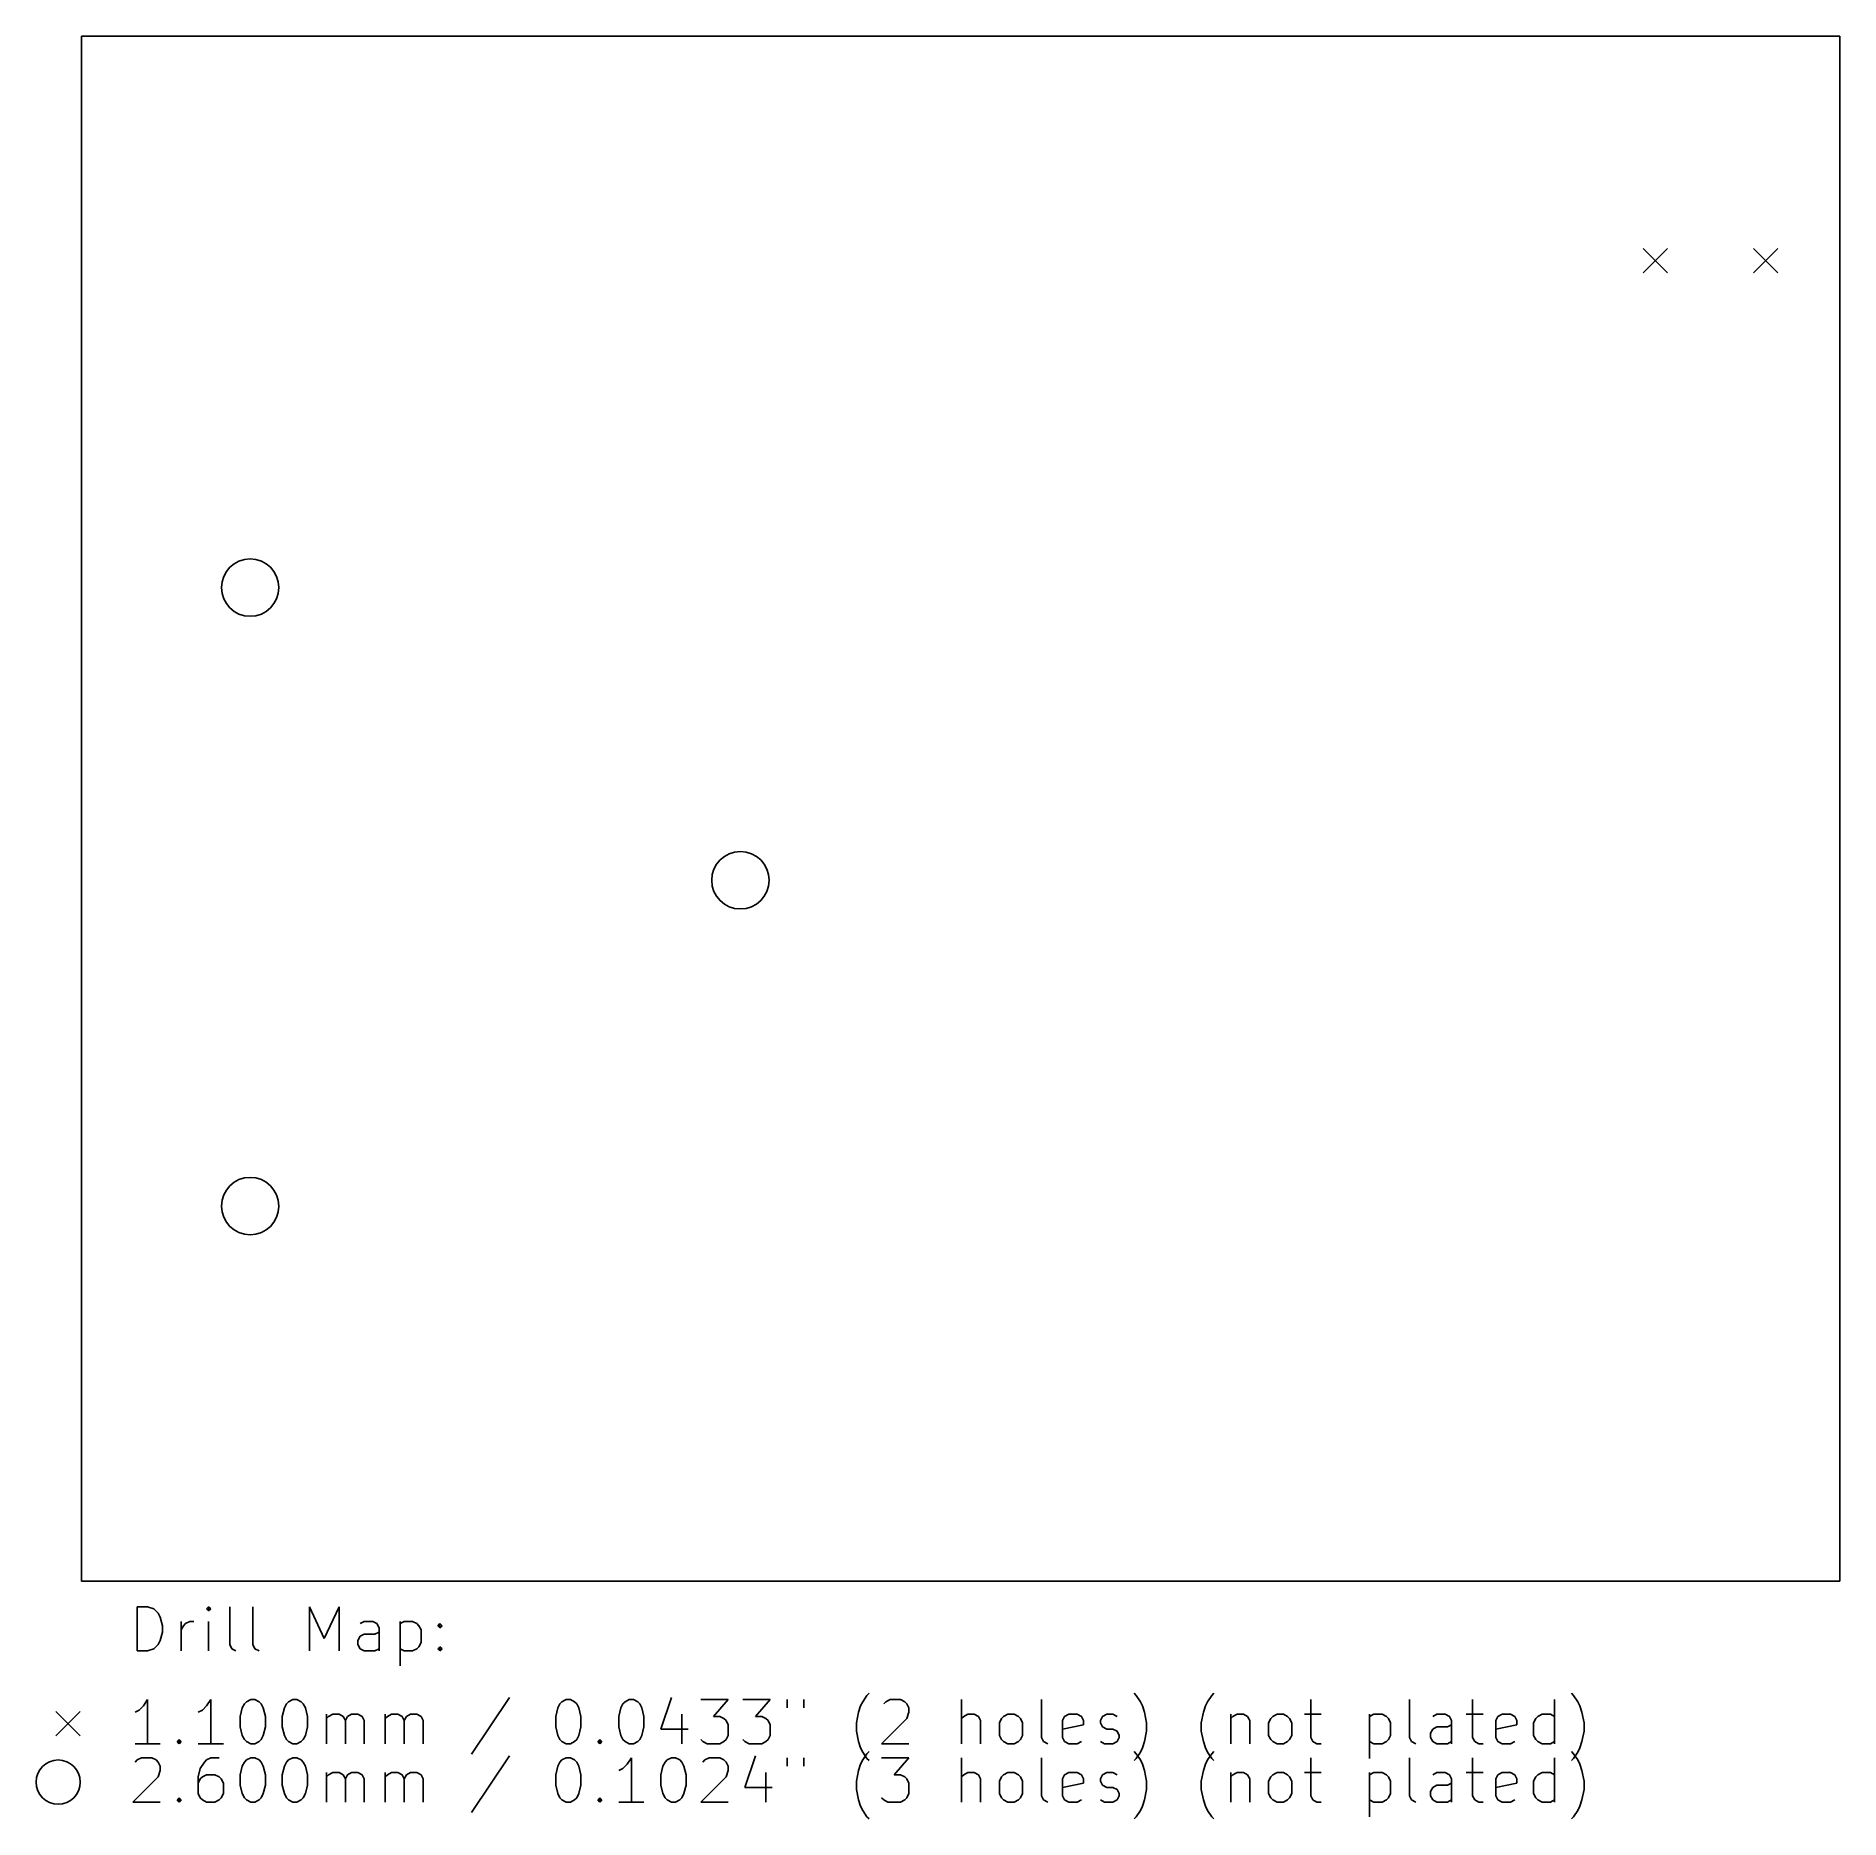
# Model space of a CAD drawing. Extents: x 96.1 to 177.8, y -135.9 to -55.2.
import ezdxf

# ---------------------------------------------------------------- set-up
doc = ezdxf.new("R2010")
doc.units = 0
doc.layers.add('BLACK', color=7, linetype='CONTINUOUS')

msp = doc.modelspace()

# ---------------------------------------------------------------- linework, layer by layer
at = {"layer": 'BLACK', "linetype": 'CONTINUOUS'}
for p, q in [((177.79, -55.235), (98.155, -55.235)), ((98.155, -55.235), (98.155, -125.185)), ((177.79, -125.185), (177.79, -55.235)), ((168.875, -64.85), (169.975, -65.95)), ((169.975, -64.85), (168.875, -65.95)), ((173.875, -64.85), (174.975, -65.95)), ((174.975, -64.85), (173.875, -65.95)), ((98.155, -125.185), (177.79, -125.185)), ((100.681, -128.34), (100.681, -126.34)), ((100.681, -126.34), (101.157, -126.34)), ((101.157, -126.34), (101.443, -126.435)), ((101.443, -126.435), (101.634, -126.625)), ((103.919, -126.34), (103.824, -126.435)), ((103.824, -126.435), (103.919, -126.53)), ((104.015, -126.435), (103.919, -126.34)), ((103.919, -126.34), (103.919, -126.53)), ((103.919, -126.53), (104.015, -126.435)), ((104.872, -128.054), (104.872, -126.34)), ((105.919, -128.054), (105.919, -126.34)), ((108.491, -128.34), (108.491, -126.34)), ((108.491, -126.34), (109.157, -127.768)), ((109.157, -127.768), (109.824, -126.34)), ((109.824, -126.34), (109.824, -128.34)), ((101.634, -126.625), (101.729, -126.816)), ((101.729, -126.816), (101.824, -127.197)), ((101.824, -127.197), (101.824, -127.483)), ((102.681, -128.34), (102.681, -127.006)), ((102.681, -127.387), (102.776, -127.197)), ((102.776, -127.197), (102.872, -127.102)), ((102.872, -127.102), (103.062, -127.006)), ((103.062, -127.006), (103.253, -127.006)), ((103.919, -128.34), (103.919, -127.006)), ((110.967, -127.006), (110.776, -127.102)), ((111.348, -127.006), (110.967, -127.006)), ((111.538, -127.102), (111.348, -127.006)), ((111.634, -127.292), (111.538, -127.102)), ((111.634, -128.34), (111.634, -127.292)), ((112.586, -127.006), (112.586, -129.006)), ((112.586, -127.102), (112.776, -127.006)), ((112.776, -127.006), (113.157, -127.006)), ((113.157, -127.006), (113.348, -127.102)), ((113.348, -127.102), (113.443, -127.197)), ((113.443, -127.197), (113.538, -127.387)), ((113.538, -127.387), (113.538, -127.959)), ((114.3, -127.197), (114.395, -127.102)), ((114.395, -127.292), (114.3, -127.197)), ((114.395, -127.102), (114.491, -127.197)), ((114.395, -127.102), (114.395, -127.292)), ((114.491, -127.197), (114.395, -127.292)), ((101.443, -128.245), (101.157, -128.34)), ((101.634, -128.054), (101.443, -128.245)), ((101.729, -127.864), (101.634, -128.054)), ((101.824, -127.483), (101.729, -127.864)), ((104.967, -128.245), (104.872, -128.054)), ((105.157, -128.34), (104.967, -128.245)), ((106.015, -128.245), (105.919, -128.054)), ((106.205, -128.34), (106.015, -128.245)), ((110.681, -127.864), (110.776, -127.673)), ((110.681, -128.054), (110.681, -127.864)), ((110.776, -128.245), (110.681, -128.054)), ((110.776, -127.673), (110.967, -127.578)), ((110.967, -128.34), (110.776, -128.245)), ((110.967, -127.578), (111.443, -127.578)), ((111.443, -127.578), (111.634, -127.483)), ((111.634, -128.245), (111.443, -128.34)), ((112.776, -128.34), (112.586, -128.245)), ((113.348, -128.245), (113.157, -128.34)), ((113.443, -128.149), (113.348, -128.245)), ((113.538, -127.959), (113.443, -128.149)), ((114.3, -128.245), (114.395, -128.149)), ((114.395, -128.34), (114.3, -128.245)), ((114.395, -128.149), (114.491, -128.245)), ((114.395, -128.149), (114.395, -128.34)), ((114.491, -128.245), (114.395, -128.34)), ((101.157, -128.34), (100.681, -128.34)), ((111.443, -128.34), (110.967, -128.34)), ((113.157, -128.34), (112.776, -128.34)), ((101.157, -130.54), (100.967, -130.825)), ((101.157, -132.54), (101.157, -130.54)), ((104.015, -130.54), (103.824, -130.825)), ((104.015, -132.54), (104.015, -130.54)), ((105.538, -130.73), (105.634, -130.635)), ((105.634, -130.635), (105.824, -130.54)), ((105.824, -130.54), (106.015, -130.54)), ((106.015, -130.54), (106.205, -130.635)), ((106.205, -130.635), (106.3, -130.73)), ((107.443, -130.73), (107.538, -130.635)), ((107.538, -130.635), (107.729, -130.54)), ((107.729, -130.54), (107.919, -130.54)), ((107.919, -130.54), (108.11, -130.635)), ((108.11, -130.635), (108.205, -130.73)), ((117.538, -130.445), (115.824, -133.016)), ((119.824, -130.73), (119.919, -130.635)), ((119.919, -130.635), (120.11, -130.54)), ((120.11, -130.54), (120.3, -130.54)), ((120.3, -130.54), (120.491, -130.635)), ((120.491, -130.635), (120.586, -130.73)), ((122.681, -130.73), (122.776, -130.635)), ((122.776, -130.635), (122.967, -130.54)), ((122.967, -130.54), (123.157, -130.54)), ((123.157, -130.54), (123.348, -130.635)), ((123.348, -130.635), (123.443, -130.73)), ((124.872, -130.445), (124.395, -131.873)), ((126.205, -130.54), (127.443, -130.54)), ((127.443, -130.54), (126.776, -131.302)), ((128.11, -130.54), (129.348, -130.54)), ((129.348, -130.54), (128.681, -131.302)), ((130.11, -130.54), (130.11, -130.921)), ((130.872, -130.54), (130.872, -130.921)), ((133.443, -130.825), (133.538, -130.635)), ((133.538, -130.635), (133.729, -130.349)), ((133.729, -130.349), (133.824, -130.254)), ((134.491, -130.73), (134.586, -130.635)), ((134.586, -130.635), (134.776, -130.54)), ((134.776, -130.54), (135.253, -130.54)), ((135.253, -130.54), (135.443, -130.635)), ((135.443, -130.635), (135.538, -130.73)), ((138.015, -132.54), (138.015, -130.54)), ((141.634, -132.254), (141.634, -130.54)), ((145.919, -130.349), (145.824, -130.254)), ((146.11, -130.635), (145.919, -130.349)), ((146.205, -130.825), (146.11, -130.635)), ((149.062, -130.825), (149.157, -130.635)), ((149.157, -130.635), (149.348, -130.349)), ((149.348, -130.349), (149.443, -130.254)), ((153.824, -130.54), (153.824, -132.254)), ((158.3, -132.254), (158.3, -130.54)), ((161.157, -130.54), (161.157, -132.254)), ((164.872, -132.54), (164.872, -130.54)), ((165.729, -130.349), (165.634, -130.254)), ((165.919, -130.635), (165.729, -130.349)), ((166.015, -130.825), (165.919, -130.635)), ((97.005, -131.085), (98.105, -132.185)), ((98.105, -131.085), (97.005, -132.185)), ((100.776, -131.016), (100.586, -131.111)), ((100.967, -130.825), (100.776, -131.016)), ((103.634, -131.016), (103.443, -131.111)), ((103.824, -130.825), (103.634, -131.016)), ((105.348, -131.302), (105.443, -130.921)), ((105.348, -131.778), (105.348, -131.302)), ((105.443, -130.921), (105.538, -130.73)), ((106.3, -130.73), (106.395, -130.921)), ((106.395, -130.921), (106.491, -131.302)), ((106.491, -131.302), (106.491, -131.778)), ((107.253, -131.302), (107.348, -130.921)), ((107.253, -131.778), (107.253, -131.302)), ((107.348, -130.921), (107.443, -130.73)), ((108.205, -130.73), (108.3, -130.921)), ((108.3, -130.921), (108.395, -131.302)), ((108.395, -131.302), (108.395, -131.778)), ((109.253, -132.54), (109.253, -131.206)), ((109.253, -131.397), (109.348, -131.302)), ((109.348, -131.302), (109.538, -131.206)), ((109.538, -131.206), (109.824, -131.206)), ((109.824, -131.206), (110.015, -131.302)), ((110.015, -131.302), (110.11, -131.492)), ((110.11, -131.492), (110.205, -131.302)), ((110.11, -131.492), (110.11, -132.54)), ((110.205, -131.302), (110.395, -131.206)), ((110.395, -131.206), (110.681, -131.206)), ((110.681, -131.206), (110.872, -131.302)), ((110.872, -131.302), (110.967, -131.492)), ((110.967, -131.492), (110.967, -132.54)), ((111.919, -132.54), (111.919, -131.206)), ((111.919, -131.397), (112.015, -131.302)), ((112.015, -131.302), (112.205, -131.206)), ((112.205, -131.206), (112.491, -131.206)), ((112.491, -131.206), (112.681, -131.302)), ((112.681, -131.302), (112.776, -131.492)), ((112.776, -131.492), (112.872, -131.302)), ((112.776, -131.492), (112.776, -132.54)), ((112.872, -131.302), (113.062, -131.206)), ((113.062, -131.206), (113.348, -131.206)), ((113.348, -131.206), (113.538, -131.302)), ((113.538, -131.302), (113.634, -131.492)), ((113.634, -131.492), (113.634, -132.54)), ((119.634, -131.302), (119.729, -130.921)), ((119.634, -131.778), (119.634, -131.302)), ((119.729, -130.921), (119.824, -130.73)), ((120.586, -130.73), (120.681, -130.921)), ((120.681, -130.921), (120.776, -131.302)), ((120.776, -131.302), (120.776, -131.778)), ((122.491, -131.302), (122.586, -130.921)), ((122.491, -131.778), (122.491, -131.302)), ((122.586, -130.921), (122.681, -130.73)), ((123.443, -130.73), (123.538, -130.921)), ((123.538, -130.921), (123.634, -131.302)), ((123.634, -131.302), (123.634, -131.778)), ((125.348, -131.206), (125.348, -132.54)), ((126.776, -131.302), (127.062, -131.302)), ((127.062, -131.302), (127.253, -131.397)), ((127.253, -131.397), (127.348, -131.492)), ((127.348, -131.492), (127.443, -131.683)), ((128.681, -131.302), (128.967, -131.302)), ((128.967, -131.302), (129.157, -131.397)), ((129.157, -131.397), (129.253, -131.492)), ((129.253, -131.492), (129.348, -131.683)), ((133.253, -131.587), (133.348, -131.111)), ((133.348, -131.111), (133.443, -130.825)), ((135.538, -131.397), (134.395, -132.54)), ((135.538, -130.73), (135.634, -130.921)), ((135.634, -131.111), (135.538, -131.397)), ((135.634, -130.921), (135.634, -131.111)), ((138.11, -131.302), (138.015, -131.397)), ((138.3, -131.206), (138.11, -131.302)), ((138.586, -131.206), (138.3, -131.206)), ((138.776, -131.302), (138.586, -131.206)), ((138.872, -131.492), (138.776, -131.302)), ((138.872, -132.54), (138.872, -131.492)), ((139.729, -131.587), (139.824, -131.397)), ((139.824, -131.397), (139.919, -131.302)), ((139.919, -131.302), (140.11, -131.206)), ((140.11, -131.206), (140.395, -131.206)), ((140.395, -131.206), (140.586, -131.302)), ((140.586, -131.302), (140.681, -131.397)), ((140.681, -131.397), (140.776, -131.587)), ((142.586, -131.492), (142.681, -131.302)), ((142.586, -132.254), (142.586, -131.492)), ((142.681, -131.302), (142.872, -131.206)), ((142.872, -131.206), (143.253, -131.206)), ((143.253, -131.206), (143.443, -131.302)), ((143.443, -131.302), (143.538, -131.492)), ((143.538, -131.492), (143.538, -131.683)), ((144.3, -131.492), (144.395, -131.302)), ((144.3, -131.587), (144.3, -131.492)), ((144.395, -131.302), (144.586, -131.206)), ((144.586, -131.206), (144.872, -131.206)), ((144.872, -131.206), (145.062, -131.302)), ((146.3, -131.111), (146.205, -130.825)), ((146.395, -131.587), (146.3, -131.111)), ((148.872, -131.587), (148.967, -131.111)), ((148.967, -131.111), (149.062, -130.825)), ((150.205, -131.206), (150.205, -132.54)), ((150.205, -131.397), (150.3, -131.302)), ((150.3, -131.302), (150.491, -131.206)), ((150.491, -131.206), (150.776, -131.206)), ((150.776, -131.206), (150.967, -131.302)), ((150.967, -131.302), (151.062, -131.492)), ((151.062, -131.492), (151.062, -132.54)), ((151.919, -131.587), (152.015, -131.397)), ((152.015, -131.397), (152.11, -131.302)), ((152.11, -131.302), (152.3, -131.206)), ((152.3, -131.206), (152.586, -131.206)), ((152.586, -131.206), (152.776, -131.302)), ((152.776, -131.302), (152.872, -131.397)), ((152.872, -131.397), (152.967, -131.587)), ((153.538, -131.206), (154.3, -131.206)), ((156.491, -131.206), (156.491, -133.206)), ((156.491, -131.302), (156.681, -131.206)), ((156.681, -131.206), (157.062, -131.206)), ((157.062, -131.206), (157.253, -131.302)), ((157.253, -131.302), (157.348, -131.397)), ((157.348, -131.397), (157.443, -131.587)), ((159.538, -131.206), (159.348, -131.302)), ((159.919, -131.206), (159.538, -131.206)), ((160.11, -131.302), (159.919, -131.206)), ((160.205, -131.492), (160.11, -131.302)), ((160.205, -132.54), (160.205, -131.492)), ((160.872, -131.206), (161.634, -131.206)), ((162.205, -131.492), (162.3, -131.302)), ((162.205, -132.254), (162.205, -131.492)), ((162.3, -131.302), (162.491, -131.206)), ((162.491, -131.206), (162.872, -131.206)), ((162.872, -131.206), (163.062, -131.302)), ((163.062, -131.302), (163.157, -131.492)), ((163.157, -131.492), (163.157, -131.683)), ((163.919, -131.587), (164.015, -131.397)), ((164.015, -131.397), (164.11, -131.302)), ((164.11, -131.302), (164.3, -131.206)), ((164.3, -131.206), (164.681, -131.206)), ((164.681, -131.206), (164.872, -131.302)), ((166.11, -131.111), (166.015, -130.825)), ((166.205, -131.587), (166.11, -131.111)), ((105.443, -132.159), (105.348, -131.778)), ((105.538, -132.349), (105.443, -132.159)), ((106.395, -132.159), (106.3, -132.349)), ((106.491, -131.778), (106.395, -132.159)), ((107.348, -132.159), (107.253, -131.778)), ((107.443, -132.349), (107.348, -132.159)), ((108.3, -132.159), (108.205, -132.349)), ((108.395, -131.778), (108.3, -132.159)), ((119.729, -132.159), (119.634, -131.778)), ((119.824, -132.349), (119.729, -132.159)), ((120.681, -132.159), (120.586, -132.349)), ((120.776, -131.778), (120.681, -132.159)), ((122.586, -132.159), (122.491, -131.778)), ((122.681, -132.349), (122.586, -132.159)), ((123.538, -132.159), (123.443, -132.349)), ((123.634, -131.778), (123.538, -132.159)), ((124.395, -131.873), (125.634, -131.873)), ((127.443, -132.159), (127.348, -132.349)), ((127.443, -131.683), (127.443, -132.159)), ((129.348, -132.159), (129.253, -132.349)), ((129.348, -131.683), (129.348, -132.159)), ((133.253, -131.968), (133.253, -131.587)), ((133.348, -132.445), (133.253, -131.968)), ((139.729, -132.159), (139.729, -131.587)), ((139.824, -132.349), (139.729, -132.159)), ((140.776, -132.159), (140.681, -132.349)), ((140.776, -131.587), (140.776, -132.159)), ((141.729, -132.445), (141.634, -132.254)), ((143.538, -131.683), (142.586, -131.873)), ((142.681, -132.445), (142.586, -132.254)), ((144.395, -131.778), (144.3, -131.587)), ((144.586, -131.873), (144.395, -131.778)), ((144.872, -131.873), (144.586, -131.873)), ((145.062, -131.968), (144.872, -131.873)), ((145.157, -132.159), (145.062, -131.968)), ((145.062, -132.445), (145.157, -132.254)), ((145.157, -132.254), (145.157, -132.159)), ((146.3, -132.445), (146.395, -131.968)), ((146.395, -131.968), (146.395, -131.587)), ((148.872, -131.968), (148.872, -131.587)), ((148.967, -132.445), (148.872, -131.968)), ((151.919, -132.159), (151.919, -131.587)), ((152.015, -132.349), (151.919, -132.159)), ((152.967, -132.159), (152.872, -132.349)), ((152.967, -131.587), (152.967, -132.159)), ((153.824, -132.254), (153.919, -132.445)), ((157.443, -132.159), (157.348, -132.349)), ((157.443, -131.587), (157.443, -132.159)), ((158.395, -132.445), (158.3, -132.254)), ((159.253, -132.064), (159.348, -131.873)), ((159.253, -132.254), (159.253, -132.064)), ((159.348, -132.445), (159.253, -132.254)), ((159.348, -131.873), (159.538, -131.778)), ((159.538, -131.778), (160.015, -131.778)), ((160.015, -131.778), (160.205, -131.683)), ((161.157, -132.254), (161.253, -132.445)), ((163.157, -131.683), (162.205, -131.873)), ((162.3, -132.445), (162.205, -132.254)), ((163.919, -132.159), (163.919, -131.587)), ((164.015, -132.349), (163.919, -132.159)), ((166.11, -132.445), (166.205, -131.968)), ((166.205, -131.968), (166.205, -131.587)), ((101.729, -132.54), (100.586, -132.54)), ((102.491, -132.445), (102.586, -132.349)), ((102.586, -132.54), (102.491, -132.445)), ((102.586, -132.349), (102.681, -132.445)), ((102.586, -132.349), (102.586, -132.54)), ((102.681, -132.445), (102.586, -132.54)), ((104.586, -132.54), (103.443, -132.54)), ((105.634, -132.445), (105.538, -132.349)), ((105.824, -132.54), (105.634, -132.445)), ((106.015, -132.54), (105.824, -132.54)), ((106.205, -132.445), (106.015, -132.54)), ((106.3, -132.349), (106.205, -132.445)), ((107.538, -132.445), (107.443, -132.349)), ((107.729, -132.54), (107.538, -132.445)), ((107.919, -132.54), (107.729, -132.54)), ((108.11, -132.445), (107.919, -132.54)), ((108.205, -132.349), (108.11, -132.445)), ((117.538, -133.085), (115.824, -135.656)), ((119.919, -132.445), (119.824, -132.349)), ((120.11, -132.54), (119.919, -132.445)), ((120.3, -132.54), (120.11, -132.54)), ((120.491, -132.445), (120.3, -132.54)), ((120.586, -132.349), (120.491, -132.445)), ((121.538, -132.445), (121.634, -132.349)), ((121.634, -132.54), (121.538, -132.445)), ((121.634, -132.349), (121.729, -132.445)), ((121.634, -132.349), (121.634, -132.54)), ((121.729, -132.445), (121.634, -132.54)), ((122.776, -132.445), (122.681, -132.349)), ((122.967, -132.54), (122.776, -132.445)), ((123.157, -132.54), (122.967, -132.54)), ((123.348, -132.445), (123.157, -132.54)), ((123.443, -132.349), (123.348, -132.445)), ((126.3, -132.445), (126.205, -132.349)), ((126.491, -132.54), (126.3, -132.445)), ((127.062, -132.54), (126.491, -132.54)), ((127.253, -132.445), (127.062, -132.54)), ((127.348, -132.349), (127.253, -132.445)), ((128.205, -132.445), (128.11, -132.349)), ((128.395, -132.54), (128.205, -132.445)), ((128.681, -133.085), (128.205, -134.513)), ((128.967, -132.54), (128.395, -132.54)), ((129.157, -132.445), (128.967, -132.54)), ((129.253, -132.349), (129.157, -132.445)), ((133.443, -132.73), (133.348, -132.445)), ((133.538, -132.921), (133.443, -132.73)), ((133.729, -133.206), (133.538, -132.921)), ((133.538, -133.275), (133.729, -132.989)), ((133.729, -132.989), (133.824, -132.894)), ((134.395, -132.54), (135.634, -132.54)), ((139.919, -132.445), (139.824, -132.349)), ((140.11, -132.54), (139.919, -132.445)), ((140.395, -132.54), (140.11, -132.54)), ((140.586, -132.445), (140.395, -132.54)), ((140.681, -132.349), (140.586, -132.445)), ((141.919, -132.54), (141.729, -132.445)), ((142.872, -132.54), (142.681, -132.445)), ((143.253, -132.54), (142.872, -132.54)), ((143.443, -132.445), (143.253, -132.54)), ((144.3, -132.445), (144.491, -132.54)), ((144.491, -132.54), (144.872, -132.54)), ((144.872, -132.54), (145.062, -132.445)), ((145.919, -132.989), (145.824, -132.894)), ((145.919, -133.206), (146.11, -132.921)), ((146.11, -133.275), (145.919, -132.989)), ((146.11, -132.921), (146.205, -132.73)), ((146.205, -132.73), (146.3, -132.445)), ((149.062, -132.73), (148.967, -132.445)), ((149.157, -132.921), (149.062, -132.73)), ((149.348, -133.206), (149.157, -132.921)), ((149.157, -133.275), (149.348, -132.989)), ((149.348, -132.989), (149.443, -132.894)), ((152.11, -132.445), (152.015, -132.349)), ((152.3, -132.54), (152.11, -132.445)), ((152.586, -132.54), (152.3, -132.54)), ((152.776, -132.445), (152.586, -132.54)), ((152.872, -132.349), (152.776, -132.445)), ((153.919, -132.445), (154.11, -132.54)), ((154.11, -132.54), (154.3, -132.54)), ((156.681, -132.54), (156.491, -132.445)), ((157.062, -132.54), (156.681, -132.54)), ((157.253, -132.445), (157.062, -132.54)), ((157.348, -132.349), (157.253, -132.445)), ((158.586, -132.54), (158.395, -132.445)), ((159.538, -132.54), (159.348, -132.445)), ((160.015, -132.54), (159.538, -132.54)), ((160.205, -132.445), (160.015, -132.54)), ((161.253, -132.445), (161.443, -132.54)), ((161.443, -132.54), (161.634, -132.54)), ((162.491, -132.54), (162.3, -132.445)), ((162.872, -132.54), (162.491, -132.54)), ((163.062, -132.445), (162.872, -132.54)), ((164.11, -132.445), (164.015, -132.349)), ((164.3, -132.54), (164.11, -132.445)), ((164.681, -132.54), (164.3, -132.54)), ((164.872, -132.445), (164.681, -132.54)), ((165.729, -132.989), (165.634, -132.894)), ((165.729, -133.206), (165.919, -132.921)), ((165.919, -133.275), (165.729, -132.989)), ((165.919, -132.921), (166.015, -132.73)), ((166.015, -132.73), (166.11, -132.445)), ((100.586, -133.37), (100.681, -133.275)), ((100.681, -133.275), (100.872, -133.18)), ((100.872, -133.18), (101.348, -133.18)), ((101.348, -133.18), (101.538, -133.275)), ((101.538, -133.275), (101.634, -133.37)), ((101.634, -133.37), (101.729, -133.561)), ((101.729, -133.751), (101.634, -134.037)), ((101.729, -133.561), (101.729, -133.751)), ((103.538, -133.656), (103.443, -134.037)), ((103.729, -133.37), (103.538, -133.656)), ((103.824, -133.942), (103.634, -134.037)), ((103.824, -133.275), (103.729, -133.37)), ((104.015, -133.18), (103.824, -133.275)), ((104.205, -133.942), (103.824, -133.942)), ((104.395, -133.18), (104.015, -133.18)), ((104.395, -134.037), (104.205, -133.942)), ((105.348, -133.942), (105.443, -133.561)), ((105.348, -134.418), (105.348, -133.942)), ((105.443, -133.561), (105.538, -133.37)), ((105.538, -133.37), (105.634, -133.275)), ((105.634, -133.275), (105.824, -133.18)), ((105.824, -133.18), (106.015, -133.18)), ((106.015, -133.18), (106.205, -133.275)), ((106.205, -133.275), (106.3, -133.37)), ((106.3, -133.37), (106.395, -133.561)), ((106.395, -133.561), (106.491, -133.942)), ((106.491, -133.942), (106.491, -134.418)), ((107.253, -133.942), (107.348, -133.561)), ((107.253, -134.418), (107.253, -133.942)), ((107.348, -133.561), (107.443, -133.37)), ((107.443, -133.37), (107.538, -133.275)), ((107.538, -133.275), (107.729, -133.18)), ((107.729, -133.18), (107.919, -133.18)), ((107.919, -133.18), (108.11, -133.275)), ((108.11, -133.275), (108.205, -133.37)), ((108.205, -133.37), (108.3, -133.561)), ((108.3, -133.561), (108.395, -133.942)), ((108.395, -133.942), (108.395, -134.418)), ((109.253, -135.18), (109.253, -133.846)), ((109.253, -134.037), (109.348, -133.942)), ((109.348, -133.942), (109.538, -133.846)), ((109.538, -133.846), (109.824, -133.846)), ((109.824, -133.846), (110.015, -133.942)), ((110.015, -133.942), (110.11, -134.132)), ((110.11, -134.132), (110.205, -133.942)), ((110.205, -133.942), (110.395, -133.846)), ((110.395, -133.846), (110.681, -133.846)), ((110.681, -133.846), (110.872, -133.942)), ((110.872, -133.942), (110.967, -134.132)), ((111.919, -135.18), (111.919, -133.846)), ((111.919, -134.037), (112.015, -133.942)), ((112.015, -133.942), (112.205, -133.846)), ((112.205, -133.846), (112.491, -133.846)), ((112.491, -133.846), (112.681, -133.942)), ((112.681, -133.942), (112.776, -134.132)), ((112.776, -134.132), (112.872, -133.942)), ((112.872, -133.942), (113.062, -133.846)), ((113.062, -133.846), (113.348, -133.846)), ((113.348, -133.846), (113.538, -133.942)), ((113.538, -133.942), (113.634, -134.132)), ((119.634, -133.942), (119.729, -133.561)), ((119.634, -134.418), (119.634, -133.942)), ((119.729, -133.561), (119.824, -133.37)), ((119.824, -133.37), (119.919, -133.275)), ((119.919, -133.275), (120.11, -133.18)), ((120.11, -133.18), (120.3, -133.18)), ((120.3, -133.18), (120.491, -133.275)), ((120.491, -133.275), (120.586, -133.37)), ((120.586, -133.37), (120.681, -133.561)), ((120.681, -133.561), (120.776, -133.942)), ((120.776, -133.942), (120.776, -134.418)), ((122.681, -133.656), (122.491, -133.751)), ((122.872, -133.465), (122.681, -133.656)), ((123.062, -133.18), (122.872, -133.465)), ((123.062, -135.18), (123.062, -133.18)), ((124.395, -133.942), (124.491, -133.561)), ((124.395, -134.418), (124.395, -133.942)), ((124.491, -133.561), (124.586, -133.37)), ((124.586, -133.37), (124.681, -133.275)), ((124.681, -133.275), (124.872, -133.18)), ((124.872, -133.18), (125.062, -133.18)), ((125.062, -133.18), (125.253, -133.275)), ((125.253, -133.275), (125.348, -133.37)), ((125.348, -133.37), (125.443, -133.561)), ((125.443, -133.561), (125.538, -133.942)), ((125.538, -133.942), (125.538, -134.418)), ((126.3, -133.37), (126.395, -133.275)), ((126.395, -133.275), (126.586, -133.18)), ((126.586, -133.18), (127.062, -133.18)), ((127.062, -133.18), (127.253, -133.275)), ((127.253, -133.275), (127.348, -133.37)), ((127.348, -133.37), (127.443, -133.561)), ((127.443, -133.751), (127.348, -134.037)), ((127.443, -133.561), (127.443, -133.751)), ((129.157, -133.846), (129.157, -135.18)), ((130.11, -133.18), (130.11, -133.561)), ((130.872, -133.18), (130.872, -133.561)), ((133.253, -134.227), (133.348, -133.751)), ((133.348, -133.751), (133.443, -133.465)), ((133.443, -133.465), (133.538, -133.275)), ((133.824, -133.302), (133.729, -133.206)), ((134.395, -133.18), (135.634, -133.18)), ((135.634, -133.18), (134.967, -133.942)), ((134.967, -133.942), (135.253, -133.942)), ((135.253, -133.942), (135.443, -134.037)), ((138.015, -135.18), (138.015, -133.18)), ((138.11, -133.942), (138.015, -134.037)), ((138.3, -133.846), (138.11, -133.942)), ((138.586, -133.846), (138.3, -133.846)), ((138.776, -133.942), (138.586, -133.846)), ((138.872, -134.132), (138.776, -133.942)), ((139.824, -134.037), (139.919, -133.942)), ((139.919, -133.942), (140.11, -133.846)), ((140.11, -133.846), (140.395, -133.846)), ((140.395, -133.846), (140.586, -133.942)), ((140.586, -133.942), (140.681, -134.037)), ((141.634, -134.894), (141.634, -133.18)), ((142.586, -134.132), (142.681, -133.942)), ((142.681, -133.942), (142.872, -133.846)), ((142.872, -133.846), (143.253, -133.846)), ((143.253, -133.846), (143.443, -133.942)), ((143.443, -133.942), (143.538, -134.132)), ((144.3, -134.132), (144.395, -133.942)), ((144.395, -133.942), (144.586, -133.846)), ((144.586, -133.846), (144.872, -133.846)), ((144.872, -133.846), (145.062, -133.942)), ((145.824, -133.302), (145.919, -133.206)), ((146.205, -133.465), (146.11, -133.275)), ((146.3, -133.751), (146.205, -133.465)), ((146.395, -134.227), (146.3, -133.751)), ((148.872, -134.227), (148.967, -133.751)), ((148.967, -133.751), (149.062, -133.465)), ((149.062, -133.465), (149.157, -133.275)), ((149.443, -133.302), (149.348, -133.206)), ((150.205, -133.846), (150.205, -135.18)), ((150.205, -134.037), (150.3, -133.942)), ((150.3, -133.942), (150.491, -133.846)), ((150.491, -133.846), (150.776, -133.846)), ((150.776, -133.846), (150.967, -133.942)), ((150.967, -133.942), (151.062, -134.132)), ((152.015, -134.037), (152.11, -133.942)), ((152.11, -133.942), (152.3, -133.846)), ((152.3, -133.846), (152.586, -133.846)), ((152.586, -133.846), (152.776, -133.942)), ((152.776, -133.942), (152.872, -134.037)), ((153.538, -133.846), (154.3, -133.846)), ((153.824, -133.18), (153.824, -134.894)), ((156.491, -133.846), (156.491, -135.846)), ((156.491, -133.942), (156.681, -133.846)), ((156.681, -133.846), (157.062, -133.846)), ((157.062, -133.846), (157.253, -133.942)), ((157.253, -133.942), (157.348, -134.037)), ((158.3, -134.894), (158.3, -133.18)), ((159.538, -133.846), (159.348, -133.942)), ((159.919, -133.846), (159.538, -133.846)), ((160.11, -133.942), (159.919, -133.846)), ((160.205, -134.132), (160.11, -133.942)), ((160.872, -133.846), (161.634, -133.846)), ((161.157, -133.18), (161.157, -134.894)), ((162.205, -134.132), (162.3, -133.942)), ((162.3, -133.942), (162.491, -133.846)), ((162.491, -133.846), (162.872, -133.846)), ((162.872, -133.846), (163.062, -133.942)), ((163.062, -133.942), (163.157, -134.132)), ((164.015, -134.037), (164.11, -133.942)), ((164.11, -133.942), (164.3, -133.846)), ((164.3, -133.846), (164.681, -133.846)), ((164.681, -133.846), (164.872, -133.942)), ((164.872, -135.18), (164.872, -133.18)), ((165.634, -133.302), (165.729, -133.206)), ((166.015, -133.465), (165.919, -133.275)), ((166.11, -133.751), (166.015, -133.465)), ((166.205, -134.227), (166.11, -133.751)), ((101.634, -134.037), (100.491, -135.18)), ((103.443, -134.037), (103.443, -134.799)), ((103.538, -134.132), (103.443, -134.323)), ((103.634, -134.037), (103.538, -134.132)), ((104.491, -134.132), (104.395, -134.037)), ((104.586, -134.323), (104.491, -134.132)), ((104.586, -134.799), (104.586, -134.323)), ((105.443, -134.799), (105.348, -134.418)), ((106.491, -134.418), (106.395, -134.799)), ((107.348, -134.799), (107.253, -134.418)), ((108.395, -134.418), (108.3, -134.799)), ((110.11, -134.132), (110.11, -135.18)), ((110.967, -134.132), (110.967, -135.18)), ((112.776, -134.132), (112.776, -135.18)), ((113.634, -134.132), (113.634, -135.18)), ((119.729, -134.799), (119.634, -134.418)), ((120.776, -134.418), (120.681, -134.799)), ((124.491, -134.799), (124.395, -134.418)), ((125.538, -134.418), (125.443, -134.799)), ((127.348, -134.037), (126.205, -135.18)), ((128.205, -134.513), (129.443, -134.513)), ((133.253, -134.608), (133.253, -134.227)), ((133.348, -135.085), (133.253, -134.608)), ((135.443, -134.037), (135.538, -134.132)), ((135.538, -134.132), (135.634, -134.323)), ((135.634, -134.323), (135.634, -134.799)), ((138.872, -135.18), (138.872, -134.132)), ((139.729, -134.227), (139.824, -134.037)), ((139.729, -134.799), (139.729, -134.227)), ((140.681, -134.037), (140.776, -134.227)), ((140.776, -134.227), (140.776, -134.799)), ((142.586, -134.894), (142.586, -134.132)), ((143.538, -134.323), (142.586, -134.513)), ((143.538, -134.132), (143.538, -134.323)), ((144.3, -134.227), (144.3, -134.132)), ((144.395, -134.418), (144.3, -134.227)), ((144.586, -134.513), (144.395, -134.418)), ((144.872, -134.513), (144.586, -134.513)), ((145.062, -134.608), (144.872, -134.513)), ((145.157, -134.799), (145.062, -134.608)), ((146.3, -135.085), (146.395, -134.608)), ((146.395, -134.608), (146.395, -134.227)), ((148.872, -134.608), (148.872, -134.227)), ((148.967, -135.085), (148.872, -134.608)), ((151.062, -134.132), (151.062, -135.18)), ((151.919, -134.227), (152.015, -134.037)), ((151.919, -134.799), (151.919, -134.227)), ((152.872, -134.037), (152.967, -134.227)), ((152.967, -134.227), (152.967, -134.799)), ((157.348, -134.037), (157.443, -134.227)), ((157.443, -134.227), (157.443, -134.799)), ((159.253, -134.704), (159.348, -134.513)), ((159.253, -134.894), (159.253, -134.704)), ((159.348, -134.513), (159.538, -134.418)), ((159.538, -134.418), (160.015, -134.418)), ((160.015, -134.418), (160.205, -134.323)), ((160.205, -135.18), (160.205, -134.132)), ((162.205, -134.894), (162.205, -134.132)), ((163.157, -134.323), (162.205, -134.513)), ((163.157, -134.132), (163.157, -134.323)), ((163.919, -134.227), (164.015, -134.037)), ((163.919, -134.799), (163.919, -134.227)), ((166.11, -135.085), (166.205, -134.608)), ((166.205, -134.608), (166.205, -134.227)), ((100.491, -135.18), (101.729, -135.18)), ((102.491, -135.085), (102.586, -134.989)), ((102.586, -135.18), (102.491, -135.085)), ((102.586, -134.989), (102.681, -135.085)), ((102.586, -134.989), (102.586, -135.18)), ((102.681, -135.085), (102.586, -135.18)), ((103.443, -134.799), (103.538, -134.989)), ((103.538, -134.989), (103.634, -135.085)), ((103.634, -135.085), (103.824, -135.18)), ((103.824, -135.18), (104.205, -135.18)), ((104.205, -135.18), (104.395, -135.085)), ((104.395, -135.085), (104.491, -134.989)), ((104.491, -134.989), (104.586, -134.799)), ((105.538, -134.989), (105.443, -134.799)), ((105.634, -135.085), (105.538, -134.989)), ((105.824, -135.18), (105.634, -135.085)), ((106.015, -135.18), (105.824, -135.18)), ((106.205, -135.085), (106.015, -135.18)), ((106.3, -134.989), (106.205, -135.085)), ((106.395, -134.799), (106.3, -134.989)), ((107.443, -134.989), (107.348, -134.799)), ((107.538, -135.085), (107.443, -134.989)), ((107.729, -135.18), (107.538, -135.085)), ((107.919, -135.18), (107.729, -135.18)), ((108.11, -135.085), (107.919, -135.18)), ((108.205, -134.989), (108.11, -135.085)), ((108.3, -134.799), (108.205, -134.989)), ((119.824, -134.989), (119.729, -134.799)), ((119.919, -135.085), (119.824, -134.989)), ((120.11, -135.18), (119.919, -135.085)), ((120.3, -135.18), (120.11, -135.18)), ((120.491, -135.085), (120.3, -135.18)), ((120.586, -134.989), (120.491, -135.085)), ((120.681, -134.799), (120.586, -134.989)), ((121.538, -135.085), (121.634, -134.989)), ((121.634, -135.18), (121.538, -135.085)), ((121.634, -134.989), (121.729, -135.085)), ((121.634, -134.989), (121.634, -135.18)), ((121.729, -135.085), (121.634, -135.18)), ((123.634, -135.18), (122.491, -135.18)), ((124.586, -134.989), (124.491, -134.799)), ((124.681, -135.085), (124.586, -134.989)), ((124.872, -135.18), (124.681, -135.085)), ((125.062, -135.18), (124.872, -135.18)), ((125.253, -135.085), (125.062, -135.18)), ((125.348, -134.989), (125.253, -135.085)), ((125.443, -134.799), (125.348, -134.989)), ((126.205, -135.18), (127.443, -135.18)), ((133.443, -135.37), (133.348, -135.085)), ((133.538, -135.561), (133.443, -135.37)), ((133.729, -135.846), (133.538, -135.561)), ((134.491, -135.085), (134.395, -134.989)), ((134.681, -135.18), (134.491, -135.085)), ((135.253, -135.18), (134.681, -135.18)), ((135.443, -135.085), (135.253, -135.18)), ((135.538, -134.989), (135.443, -135.085)), ((135.634, -134.799), (135.538, -134.989)), ((139.824, -134.989), (139.729, -134.799)), ((139.919, -135.085), (139.824, -134.989)), ((140.11, -135.18), (139.919, -135.085)), ((140.395, -135.18), (140.11, -135.18)), ((140.586, -135.085), (140.395, -135.18)), ((140.681, -134.989), (140.586, -135.085)), ((140.776, -134.799), (140.681, -134.989)), ((141.729, -135.085), (141.634, -134.894)), ((141.919, -135.18), (141.729, -135.085)), ((142.681, -135.085), (142.586, -134.894)), ((142.872, -135.18), (142.681, -135.085)), ((143.253, -135.18), (142.872, -135.18)), ((143.443, -135.085), (143.253, -135.18)), ((144.3, -135.085), (144.491, -135.18)), ((144.491, -135.18), (144.872, -135.18)), ((144.872, -135.18), (145.062, -135.085)), ((145.062, -135.085), (145.157, -134.894)), ((145.157, -134.894), (145.157, -134.799)), ((145.919, -135.846), (146.11, -135.561)), ((146.11, -135.561), (146.205, -135.37)), ((146.205, -135.37), (146.3, -135.085)), ((149.062, -135.37), (148.967, -135.085)), ((149.157, -135.561), (149.062, -135.37)), ((149.348, -135.846), (149.157, -135.561)), ((152.015, -134.989), (151.919, -134.799)), ((152.11, -135.085), (152.015, -134.989)), ((152.3, -135.18), (152.11, -135.085)), ((152.586, -135.18), (152.3, -135.18)), ((152.776, -135.085), (152.586, -135.18)), ((152.872, -134.989), (152.776, -135.085)), ((152.967, -134.799), (152.872, -134.989)), ((153.824, -134.894), (153.919, -135.085)), ((153.919, -135.085), (154.11, -135.18)), ((154.11, -135.18), (154.3, -135.18)), ((156.681, -135.18), (156.491, -135.085)), ((157.062, -135.18), (156.681, -135.18)), ((157.253, -135.085), (157.062, -135.18)), ((157.348, -134.989), (157.253, -135.085)), ((157.443, -134.799), (157.348, -134.989)), ((158.395, -135.085), (158.3, -134.894)), ((158.586, -135.18), (158.395, -135.085)), ((159.348, -135.085), (159.253, -134.894)), ((159.538, -135.18), (159.348, -135.085)), ((160.015, -135.18), (159.538, -135.18)), ((160.205, -135.085), (160.015, -135.18)), ((161.157, -134.894), (161.253, -135.085)), ((161.253, -135.085), (161.443, -135.18)), ((161.443, -135.18), (161.634, -135.18)), ((162.3, -135.085), (162.205, -134.894)), ((162.491, -135.18), (162.3, -135.085)), ((162.872, -135.18), (162.491, -135.18)), ((163.062, -135.085), (162.872, -135.18)), ((164.015, -134.989), (163.919, -134.799)), ((164.11, -135.085), (164.015, -134.989)), ((164.3, -135.18), (164.11, -135.085)), ((164.681, -135.18), (164.3, -135.18)), ((164.872, -135.085), (164.681, -135.18)), ((165.729, -135.846), (165.919, -135.561)), ((165.919, -135.561), (166.015, -135.37)), ((166.015, -135.37), (166.11, -135.085)), ((133.824, -135.942), (133.729, -135.846)), ((145.824, -135.942), (145.919, -135.846)), ((149.443, -135.942), (149.348, -135.846)), ((165.634, -135.942), (165.729, -135.846))]:
    msp.add_line(p, q, dxfattribs=at)
at = {"layer": 'BLACK'}
for centre, radius in [((105.8, -80.2), 1.3), ((128, -93.45), 1.3), ((105.8, -108.2), 1.3), ((97.105, -134.275), 1)]:
    msp.add_circle(centre, radius, dxfattribs=at)

doc.saveas('drawing.dxf')
